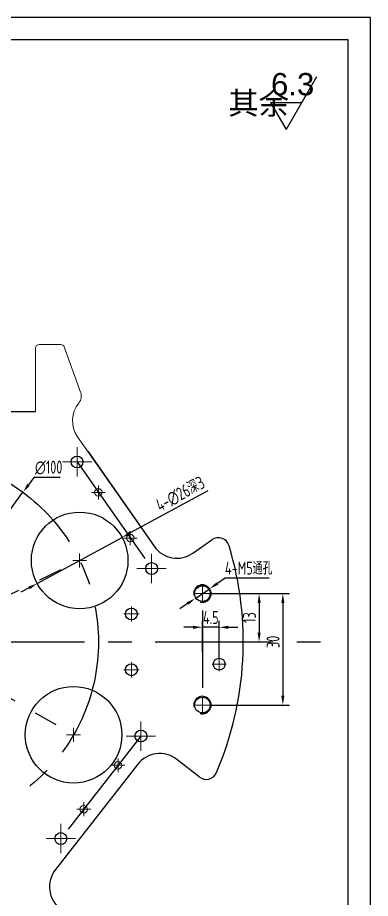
# Model space of a CAD drawing. Header units: millimetres. Extents: x 2655 to 4125, y 1630 to 1991.
# Drawn here: x 3063.8 to 3158.7, y 1753.9 to 1990.9 of the extents above; entities that cross this region are included whole.
import ezdxf

# ---------------------------------------------------------------- set-up
doc = ezdxf.new("R2010")
doc.units = ezdxf.units.MM
doc.linetypes.add('CENTER', pattern=[50.8, 31.75, -6.35, 6.35, -6.35])
for name, color, linetype in [('3中心线层', 1, 'CENTER'), ('41', 3, 'Continuous'), ('7标注层', 4, 'Continuous'), ('图框_外框线', 7, 'Continuous')]:
    doc.layers.add(name, color=color, linetype=linetype)
doc.styles.add('PC_TEXTSTYLE', font='gbenor.shx', dxfattribs={"width": 0.8, "bigfont": 'gbcbig.shx'})
doc.styles.get("Standard").update_dxf_attribs({"font": 'arial.ttf'})
doc.dimstyles.new('GB-35', dxfattribs={"dimtxt": 3.5, "dimasz": 2.5, "dimexe": 1.75, "dimexo": 0, "dimgap": 0.875, "dimtad": 1, "dimdsep": 46, "dimtxsty": 'PC_TEXTSTYLE', "dimcen": -3.5, "dimadec": 0, "dimazin": 0, "dimtfac": 0.7, "dimtmove": 0, "dimatfit": 3, "dimfxl": 1, "dimtzin": 0, "dimarcsym": 0})

# ---------------------------------------------------------------- blocks, each defined once
blk = doc.blocks.new('SW_CENTERMARKSYMBOL_0')
at = {"color": 0, "linetype": 'Continuous', "lineweight": 0}
for p, q in [((0, 2.5), (0, 3.95)), ((0, 0), (0, 2.5)), ((-2.5, 0), (-3.95, 0)), ((0, 0), (-2.5, 0)), ((0, 0), (0, -2.5)), ((0, 0), (2.5, 0)), ((2.5, 0), (3.95, 0)), ((0, -2.5), (0, -3.95))]:
    blk.add_line(p, q, dxfattribs=at)
blk = doc.blocks.new('SW_CENTERMARKSYMBOL_1')
at = {"color": 0, "linetype": 'Continuous', "lineweight": 0}
for p, q in [((0, 2.5), (0, 3.95)), ((0, 0), (0, 2.5)), ((-2.5, 0), (-3.95, 0)), ((0, 0), (-2.5, 0)), ((0, 0), (0, -2.5)), ((0, 0), (2.5, 0)), ((2.5, 0), (3.95, 0)), ((0, -2.5), (0, -3.95))]:
    blk.add_line(p, q, dxfattribs=at)
blk = doc.blocks.new('SW_CENTERMARKSYMBOL_2')
at = {"color": 0, "linetype": 'Continuous', "lineweight": 0}
for p, q in [((0, 2.5), (0, 3.95)), ((0, 0), (0, 2.5)), ((-2.5, 0), (-3.95, 0)), ((0, 0), (-2.5, 0)), ((0, 0), (0, -2.5)), ((0, 0), (2.5, 0)), ((2.5, 0), (3.95, 0)), ((0, -2.5), (0, -3.95))]:
    blk.add_line(p, q, dxfattribs=at)
blk = doc.blocks.new('SW_CENTERMARKSYMBOL_3')
at = {"color": 0, "linetype": 'Continuous', "lineweight": 0}
for p, q in [((0, 2.5), (0, 3.95)), ((0, 0), (0, 2.5)), ((-2.5, 0), (-3.95, 0)), ((0, 0), (-2.5, 0)), ((0, 0), (0, -2.5)), ((0, 0), (2.5, 0)), ((2.5, 0), (3.95, 0)), ((0, -2.5), (0, -3.95))]:
    blk.add_line(p, q, dxfattribs=at)
blk = doc.blocks.new('SW_CENTERMARKSYMBOL_22')
at = {"color": 0, "linetype": 'Continuous', "lineweight": 0}
for p, q in [((-1.25, 0), (-1.875, 0)), ((0, 0), (-1.25, 0)), ((0, 1.25), (0, 1.875)), ((0, 0), (0, 1.25)), ((0, 0), (0, -1.25)), ((0, 0), (1.25, 0)), ((1.25, 0), (1.875, 0)), ((0, -1.25), (0, -1.875))]:
    blk.add_line(p, q, dxfattribs=at)
blk = doc.blocks.new('SW_CENTERMARKSYMBOL_23')
at = {"color": 0, "linetype": 'Continuous', "lineweight": 0}
for p, q in [((-1.25, 0), (-1.875, 0)), ((0, 0), (-1.25, 0)), ((0, 1.25), (0, 1.875)), ((0, 0), (0, 1.25)), ((0, 0), (0, -1.25)), ((0, 0), (1.25, 0)), ((1.25, 0), (1.875, 0)), ((0, -1.25), (0, -1.875))]:
    blk.add_line(p, q, dxfattribs=at)
blk = doc.blocks.new('SW_CENTERMARKSYMBOL_25')
at = {"color": 0, "linetype": 'Continuous', "lineweight": 0}
for p, q in [((-1.25, 0), (-1.875, 0)), ((0, 0), (-1.25, 0)), ((0, 1.25), (0, 1.875)), ((0, 0), (0, 1.25)), ((0, 0), (0, -1.25)), ((0, 0), (1.25, 0)), ((1.25, 0), (1.875, 0)), ((0, -1.25), (0, -1.875))]:
    blk.add_line(p, q, dxfattribs=at)
blk = doc.blocks.new('SW_CENTERMARKSYMBOL_28')
at = {"color": 0, "linetype": 'Continuous', "lineweight": 0}
for p, q in [((-1.25, 0), (-2.05, 0)), ((0, 0), (-1.25, 0)), ((0, 1.25), (0, 2.05)), ((0, 0), (0, 1.25)), ((0, 0), (0, -1.25)), ((0, 0), (1.25, 0)), ((1.25, 0), (2.05, 0)), ((0, -1.25), (0, -2.05))]:
    blk.add_line(p, q, dxfattribs=at)
blk = doc.blocks.new('SW_CENTERMARKSYMBOL_29')
at = {"color": 0, "linetype": 'Continuous', "lineweight": 0}
for p, q in [((-1.25, 0), (-2.05, 0)), ((0, 0), (-1.25, 0)), ((0, 1.25), (0, 2.05)), ((0, 0), (0, 1.25)), ((0, 0), (0, -1.25)), ((0, 0), (1.25, 0)), ((1.25, 0), (2.05, 0)), ((0, -1.25), (0, -2.05))]:
    blk.add_line(p, q, dxfattribs=at)
blk = doc.blocks.new('SW_CENTERMARKSYMBOL_34')
at = {"color": 0, "linetype": 'Continuous', "lineweight": 0}
for p, q in [((-1.25, 0), (-2.05, 0)), ((0, 0), (-1.25, 0)), ((0, 1.25), (0, 2.05)), ((0, 0), (0, 1.25)), ((0, 0), (0, -1.25)), ((0, 0), (1.25, 0)), ((1.25, 0), (2.05, 0)), ((0, -1.25), (0, -2.05))]:
    blk.add_line(p, q, dxfattribs=at)
blk = doc.blocks.new('SW_CENTERMARKSYMBOL_35')
at = {"color": 0, "linetype": 'Continuous', "lineweight": 0}
for p, q in [((-1.25, 0), (-2.05, 0)), ((0, 0), (-1.25, 0)), ((0, 1.25), (0, 2.05)), ((0, 0), (0, 1.25)), ((0, 0), (0, -1.25)), ((0, 0), (1.25, 0)), ((1.25, 0), (2.05, 0)), ((0, -1.25), (0, -2.05))]:
    blk.add_line(p, q, dxfattribs=at)
blk = doc.blocks.new('SW_CENTERMARKSYMBOL_38')
at = {"color": 0, "linetype": 'Continuous', "lineweight": 0}
for p, q in [((-1.25, 0), (-1.875, 0)), ((0, 0), (-1.25, 0)), ((0, 1.25), (0, 1.875)), ((0, 0), (0, 1.25)), ((0, 0), (0, -1.25)), ((0, 0), (1.25, 0)), ((1.25, 0), (1.875, 0)), ((0, -1.25), (0, -1.875))]:
    blk.add_line(p, q, dxfattribs=at)
blk = doc.blocks.new('SW_CENTERMARKSYMBOL_39')
at = {"color": 0, "linetype": 'Continuous', "lineweight": 0}
for p, q in [((-1.25, 0), (-1.875, 0)), ((0, 0), (-1.25, 0)), ((0, 1.25), (0, 1.875)), ((0, 0), (0, 1.25)), ((0, 0), (0, -1.25)), ((0, 0), (1.25, 0)), ((1.25, 0), (1.875, 0)), ((0, -1.25), (0, -1.875))]:
    blk.add_line(p, q, dxfattribs=at)
blk = doc.blocks.new('*D187')
at = {"layer": '7标注层', "color": 0, "lineweight": -2, "transparency": 16777216}
for p, q in [((3068.16, 1867.15), (3066.67, 1865.14)), ((3075.21, 1867.15), (3068.16, 1867.15)), ((3005.85, 1782.64), (3065.19, 1863.13)), ((3004.37, 1780.62), (3002.89, 1778.61))]:
    blk.add_line(p, q, dxfattribs=at)
at = {"layer": '7标注层', "color": 0, "transparency": 16777216}
for points in [[(3066.34, 1865.39), (3067.01, 1864.89), (3065.19, 1863.13)], [(3004.03, 1780.87), (3004.7, 1780.38), (3005.85, 1782.64)]]:
    blk.add_solid(points, dxfattribs=at)
at = {"layer": 'Defpoints', "color": 0, "transparency": 16777216}
for p in [(3065.19, 1863.13), (3005.85, 1782.64)]:
    blk.add_point(p, dxfattribs=at)
at = {"layer": '7标注层', "color": 0, "lineweight": 25, "transparency": 16777216, "insert": (3072.12, 1869.78), "char_height": 3.5, "attachment_point": 5, "style": 'PC_TEXTSTYLE'}
blk.add_mtext('{∅100}{}{}', dxfattribs=at)
blk = doc.blocks.new('*D188')
at = {"layer": '7标注层', "color": 0, "lineweight": -2, "transparency": 16777216}
for p, q in [((3119.62, 1839.98), (3117.55, 1838.59)), ((3131.46, 1839.98), (3119.62, 1839.98)), ((3111.57, 1834.57), (3115.47, 1837.19)), ((3109.5, 1833.18), (3107.42, 1831.78))]:
    blk.add_line(p, q, dxfattribs=at)
at = {"layer": '7标注层', "color": 0, "transparency": 16777216}
for points in [[(3117.31, 1838.93), (3117.78, 1838.24), (3115.47, 1837.19)], [(3109.26, 1833.52), (3109.73, 1832.83), (3111.57, 1834.57)]]:
    blk.add_solid(points, dxfattribs=at)
at = {"layer": 'Defpoints', "color": 0, "transparency": 16777216}
for p in [(3115.47, 1837.19), (3111.57, 1834.57)]:
    blk.add_point(p, dxfattribs=at)
at = {"layer": '7标注层', "color": 0, "lineweight": 25, "transparency": 16777216, "insert": (3125.98, 1842.72), "char_height": 3.5, "attachment_point": 5, "style": 'PC_TEXTSTYLE'}
blk.add_mtext('{4-M5通孔}{}{}', dxfattribs=at)
blk = doc.blocks.new('*D189')
at = {"layer": '7标注层', "color": 0, "lineweight": -2, "transparency": 16777216}
for p, q in [((3115.57, 1835.88), (3136.92, 1835.88)), ((3135.17, 1833.38), (3135.17, 1808.38)), ((3115.57, 1805.88), (3136.92, 1805.88))]:
    blk.add_line(p, q, dxfattribs=at)
at = {"layer": '7标注层', "color": 0, "transparency": 16777216}
for points in [[(3134.75, 1833.38), (3135.58, 1833.38), (3135.17, 1835.88)], [(3134.75, 1808.38), (3135.58, 1808.38), (3135.17, 1805.88)]]:
    blk.add_solid(points, dxfattribs=at)
at = {"layer": 'Defpoints', "color": 0, "transparency": 16777216}
for p in [(3115.57, 1835.88), (3115.57, 1805.88), (3135.17, 1805.88)]:
    blk.add_point(p, dxfattribs=at)
at = {"layer": '7标注层', "color": 0, "lineweight": 25, "transparency": 16777216, "insert": (3132.54, 1822.88), "char_height": 3.5, "attachment_point": 5, "rotation": 90, "style": 'PC_TEXTSTYLE'}
blk.add_mtext('30', dxfattribs=at)
blk = doc.blocks.new('*D190')
at = {"layer": '7标注层', "color": 0, "lineweight": -2, "transparency": 16777216}
for p, q in [((3115.17, 1835.88), (3130.53, 1835.88)), ((3128.78, 1833.38), (3128.78, 1825.38)), ((3117.27, 1822.88), (3130.53, 1822.88))]:
    blk.add_line(p, q, dxfattribs=at)
at = {"layer": '7标注层', "color": 0, "transparency": 16777216}
for points in [[(3128.36, 1833.38), (3129.2, 1833.38), (3128.78, 1835.88)], [(3128.36, 1825.38), (3129.2, 1825.38), (3128.78, 1822.88)]]:
    blk.add_solid(points, dxfattribs=at)
at = {"layer": 'Defpoints', "color": 0, "transparency": 16777216}
for p in [(3115.17, 1835.88), (3117.27, 1822.88), (3128.78, 1822.88)]:
    blk.add_point(p, dxfattribs=at)
at = {"layer": '7标注层', "color": 0, "lineweight": 25, "transparency": 16777216, "insert": (3126.16, 1829.41), "char_height": 3.5, "attachment_point": 5, "rotation": 90, "style": 'PC_TEXTSTYLE'}
blk.add_mtext('13', dxfattribs=at)
blk = doc.blocks.new('*D191')
at = {"layer": '7标注层', "color": 0, "lineweight": -2, "transparency": 16777216}
for p, q in [((3113.52, 1820.23), (3113.52, 1828.56)), ((3118.02, 1818.45), (3118.02, 1828.56)), ((3111.02, 1826.81), (3108.52, 1826.81)), ((3118.02, 1826.81), (3113.52, 1826.81)), ((3120.52, 1826.81), (3123.02, 1826.81))]:
    blk.add_line(p, q, dxfattribs=at)
at = {"layer": '7标注层', "color": 0, "transparency": 16777216}
for points in [[(3111.02, 1827.22), (3111.02, 1826.39), (3113.52, 1826.81)], [(3120.52, 1827.22), (3120.52, 1826.39), (3118.02, 1826.81)]]:
    blk.add_solid(points, dxfattribs=at)
at = {"layer": 'Defpoints', "color": 0, "transparency": 16777216}
for p in [(3113.52, 1826.81), (3113.52, 1820.23), (3118.02, 1818.45)]:
    blk.add_point(p, dxfattribs=at)
at = {"layer": '7标注层', "color": 0, "lineweight": 25, "transparency": 16777216, "insert": (3115.77, 1829.43), "char_height": 3.5, "attachment_point": 5, "style": 'PC_TEXTSTYLE'}
blk.add_mtext('4.5', dxfattribs=at)
blk = doc.blocks.new('*D200')
at = {"layer": '3中心线层', "color": 0, "linetype": 'ByBlock', "lineweight": -2, "transparency": 16777216}
for p, q in [((3114.99, 1863.54), (3094.08, 1852.19)), ((3069.03, 1838.6), (3091.89, 1851)), ((3066.84, 1837.41), (3064.64, 1836.22))]:
    blk.add_line(p, q, dxfattribs=at)
at = {"layer": '3中心线层', "color": 0, "linetype": 'ByBlock', "transparency": 16777216}
for points in [[(3093.89, 1852.56), (3094.28, 1851.83), (3091.89, 1851)], [(3066.64, 1837.78), (3067.03, 1837.04), (3069.03, 1838.6)]]:
    blk.add_solid(points, dxfattribs=at)
at = {"layer": 'Defpoints', "color": 0, "linetype": 'ByBlock', "transparency": 16777216}
for p in [(3091.89, 1851), (3069.03, 1838.6)]:
    blk.add_point(p, dxfattribs=at)
at = {"layer": '3中心线层', "color": 0, "linetype": 'ByBlock', "transparency": 16777216, "insert": (3107.57, 1862.65), "char_height": 3.5, "attachment_point": 5, "rotation": 28.4813, "style": 'PC_TEXTSTYLE'}
blk.add_mtext('{\\Fgbenor,gbcbig|c134;\\C3;4-∅26深\\Fisocp,hzfs|c134;3}', dxfattribs=at)

msp = doc.modelspace()

# ---------------------------------------------------------------- linework, layer by layer
at = {"color": 3, "lineweight": 25}
for p, q in [((3144.216, 1974.924), (3136.026, 1960.74)), ((3131.841, 1967.99), (3136.026, 1960.74)), ((3131.841, 1967.99), (3140.212, 1967.99))]:
    msp.add_line(p, q, dxfattribs=at)
at = {"color": 7, "linetype": 'Continuous', "lineweight": 15}
for p, q in [((3068.572, 1901.883), (3068.572, 1884.883)), ((3069.572, 1902.883), (3075.371, 1902.883)), ((3069.572, 1902.883), (3075.371, 1902.883)), ((3076.311, 1902.225), (3080.73, 1890.08)), ((3002.47, 1884.883), (3068.572, 1884.883)), ((3079.88, 1878.087), (3100.528, 1848.597))]:
    msp.add_line(p, q, dxfattribs=at)
at = {"color": 7, "linetype": 'Continuous', "lineweight": 25}
for p, q in [((3002.47, 1884.883), (3068.572, 1884.883)), ((3082.62, 1874.172), (3100.528, 1848.597)), ((3110.974, 1846.755), (3116.087, 1850.336)), ((3096.092, 1789.961), (3073.928, 1761.592)), ((3112.67, 1786.526), (3106.619, 1791.253))]:
    msp.add_line(p, q, dxfattribs=at)
for centre, radius in [((3079.758, 1871.287), 1.6), ((3099.833, 1842.617), 1.6), ((3113.521, 1835.883), 2.1), ((3094.396, 1830.383), 1.6), ((3118.021, 1816.883), 1.6), ((3094.396, 1815.383), 1.6), ((3113.521, 1805.883), 2.1), ((3096.942, 1797.545), 1.6), ((3075.393, 1769.965), 1.6)]:
    msp.add_circle(centre, radius, dxfattribs=at)
at = {"color": 7, "linetype": 'Continuous', "lineweight": 15}
for centre in [(3085.493, 1863.095), (3094.097, 1850.808), (3090.785, 1789.665), (3081.55, 1777.845)]:
    msp.add_circle(centre, 1, dxfattribs=at)
for centre, radius, start, end in [((3069.572, 1901.883), 1, 90, 180), ((3075.371, 1901.883), 1, 19.99243, 90), ((3077.911, 1889.054), 3, 320.59102, 19.99243), ((3086.023, 1882.388), 7.5, 140.59102, 215)]:
    msp.add_arc(centre, radius, start, end, dxfattribs=at)
at = {"color": 7, "linetype": 'Continuous', "lineweight": 25}
for centre, radius, start, end in [((3117.808, 1847.878), 3, 16.89634, 125), ((3106.672, 1852.899), 7.5, 215, 305), ((3035.521, 1822.883), 89, 336.71706, 16.89634), ((3113.521, 1835.883), 2.35, 255, 195), ((3113.521, 1805.883), 2.35, 255, 195), ((3102.002, 1785.343), 7.5, 52, 142), ((3114.517, 1788.89), 3, 232, 336.71706), ((3079.838, 1756.975), 7.5, 142, 232)]:
    msp.add_arc(centre, radius, start, end, dxfattribs=at)
at = {"layer": '3中心线层', "color": 1}
for p, q in [((3079.758, 1871.287), (3099.833, 1842.617)), ((3096.942, 1797.545), (3075.393, 1769.965))]:
    msp.add_line(p, q, dxfattribs=at)
at = {"layer": '3中心线层', "lineweight": 25}
for p, q in [((3035.521, 1822.883), (3080.46, 1844.802)), ((3113.521, 1831.283), (3113.521, 1810.483)), ((3035.521, 1822.883), (3078.822, 1797.883)), ((3050.029, 1822.883), (3149.264, 1822.883))]:
    msp.add_line(p, q, dxfattribs=at)
msp.add_circle((3035.521, 1822.883), 50, dxfattribs=at)
at = {"layer": '3中心线层', "color": 0, "linetype": 'ByBlock'}
for centre in [(3080.46, 1844.802), (3078.822, 1797.883)]:
    msp.add_circle(centre, 13, dxfattribs=at)
at = {"layer": '图框_外框线', "lineweight": 25}
for points in [[(2654.743, 1634.451), (3158.743, 1634.451), (3158.743, 1990.851), (2654.743, 1990.851)], [(2684.743, 1640.451), (3152.743, 1640.451), (3152.743, 1984.851), (2684.743, 1984.851)]]:
    msp.add_lwpolyline(points, close=True, dxfattribs=at)

# ---------------------------------------------------------------- block references
at = {"color": 1, "linetype": 'Continuous', "lineweight": 25}
for name, p in [('SW_CENTERMARKSYMBOL_3', (3079.758, 1871.287)), ('SW_CENTERMARKSYMBOL_38', (3085.493, 1863.095)), ('SW_CENTERMARKSYMBOL_38', (3094.097, 1850.808)), ('SW_CENTERMARKSYMBOL_23', (3080.46, 1844.802)), ('SW_CENTERMARKSYMBOL_2', (3099.833, 1842.617)), ('SW_CENTERMARKSYMBOL_35', (3113.521, 1835.883)), ('SW_CENTERMARKSYMBOL_29', (3094.396, 1830.383)), ('SW_CENTERMARKSYMBOL_25', (3118.021, 1816.883)), ('SW_CENTERMARKSYMBOL_28', (3094.396, 1815.383)), ('SW_CENTERMARKSYMBOL_34', (3113.521, 1805.883)), ('SW_CENTERMARKSYMBOL_0', (3096.942, 1797.545)), ('SW_CENTERMARKSYMBOL_22', (3078.822, 1797.883)), ('SW_CENTERMARKSYMBOL_39', (3090.785, 1789.665)), ('SW_CENTERMARKSYMBOL_39', (3081.55, 1777.845)), ('SW_CENTERMARKSYMBOL_1', (3075.393, 1769.965))]:
    msp.add_blockref(name, p, dxfattribs=at)

# ---------------------------------------------------------------- texts
at = {"color": 3, "lineweight": 25, "insert": (3131.982, 1975.944), "char_height": 6, "width": 3.82867, "attachment_point": 1}
msp.add_mtext('6.3', dxfattribs=at)
at = {"layer": '41', "lineweight": 25, "ltscale": 5.5, "insert": (3120.454, 1970.822), "char_height": 6, "width": 17.90369, "attachment_point": 1}
msp.add_mtext('其余', dxfattribs=at)

# ---------------------------------------------------------------- dimensions: what is measured, and where the dimension line sits
at = {"layer": '3中心线层', "color": 3, "linetype": 'ByBlock'}
dim = msp.add_diameter_dim_2p(p1=(3069.034, 1838.602), p2=(3091.887, 1851.001), text='{\\Fgbenor,gbcbig|c134;\\C3;4-<>深\\Fisocp,hzfs|c134;3}', dimstyle='GB-35', dxfattribs=at)
dim.commit()
dim.dimension.update_dxf_attribs({"geometry": '*D200', "text_midpoint": (3108.886, 1860.224), "dimtype": 163})
at = {"layer": '7标注层', "lineweight": 25}
dim = msp.add_diameter_dim_2p(p1=(3005.852, 1782.637), p2=(3065.189, 1863.13), text='{<>}{}{}', dimstyle='GB-35', override={"dimgap": 0.875, "dimtad": 1, "dimtih": 0, "dimtoh": 1, "dimdec": 2, "dimlfac": 1, "dimse1": 0, "dimse2": 0, "dimsd1": 0, "dimsd2": 0, "dimtix": 0, "dimtofl": 1, "dimatfit": 3}, dxfattribs=at)
dim.commit()
dim.dimension.update_dxf_attribs({"geometry": '*D187', "text_midpoint": (3072.123, 1869.779)})
at = {"layer": '7标注层', "color": 3, "lineweight": 25}
dim = msp.add_diameter_dim_2p(p1=(3111.57, 1834.573), p2=(3115.471, 1837.194), text='{4-M5通孔}{}{}', dimstyle='GB-35', override={"dimgap": 0.875, "dimtad": 1, "dimtih": 0, "dimtoh": 1, "dimdec": 0, "dimlfac": 1, "dimse1": 0, "dimse2": 0, "dimsd1": 0, "dimsd2": 0, "dimtix": 0, "dimtofl": 1, "dimatfit": 3}, dxfattribs=at)
dim.commit()
dim.dimension.update_dxf_attribs({"geometry": '*D188', "text_midpoint": (3125.976, 1842.724)})
for base, p1, p2, picture, middle in [((3128.781, 1822.883), (3115.171, 1835.883), (3117.27, 1822.883), '*D190', (3128.781, 1829.406)), ((3135.167, 1805.883), (3115.571, 1835.883), (3115.571, 1805.883), '*D189', (3135.167, 1822.883))]:
    dim = msp.add_linear_dim(base=base, p1=p1, p2=p2, angle=90, dimstyle='GB-35', dxfattribs=at)
    dim.commit()
    dim.dimension.update_dxf_attribs({"geometry": picture, "text_midpoint": middle, "dimtype": 160})
dim = msp.add_linear_dim(base=(3113.521, 1826.805), p1=(3118.021, 1818.446), p2=(3113.521, 1820.234), dimstyle='GB-35', dxfattribs=at)
dim.commit()
dim.dimension.update_dxf_attribs({"geometry": '*D191', "text_midpoint": (3115.771, 1826.805), "dimtype": 160})

doc.saveas('drawing.dxf')
